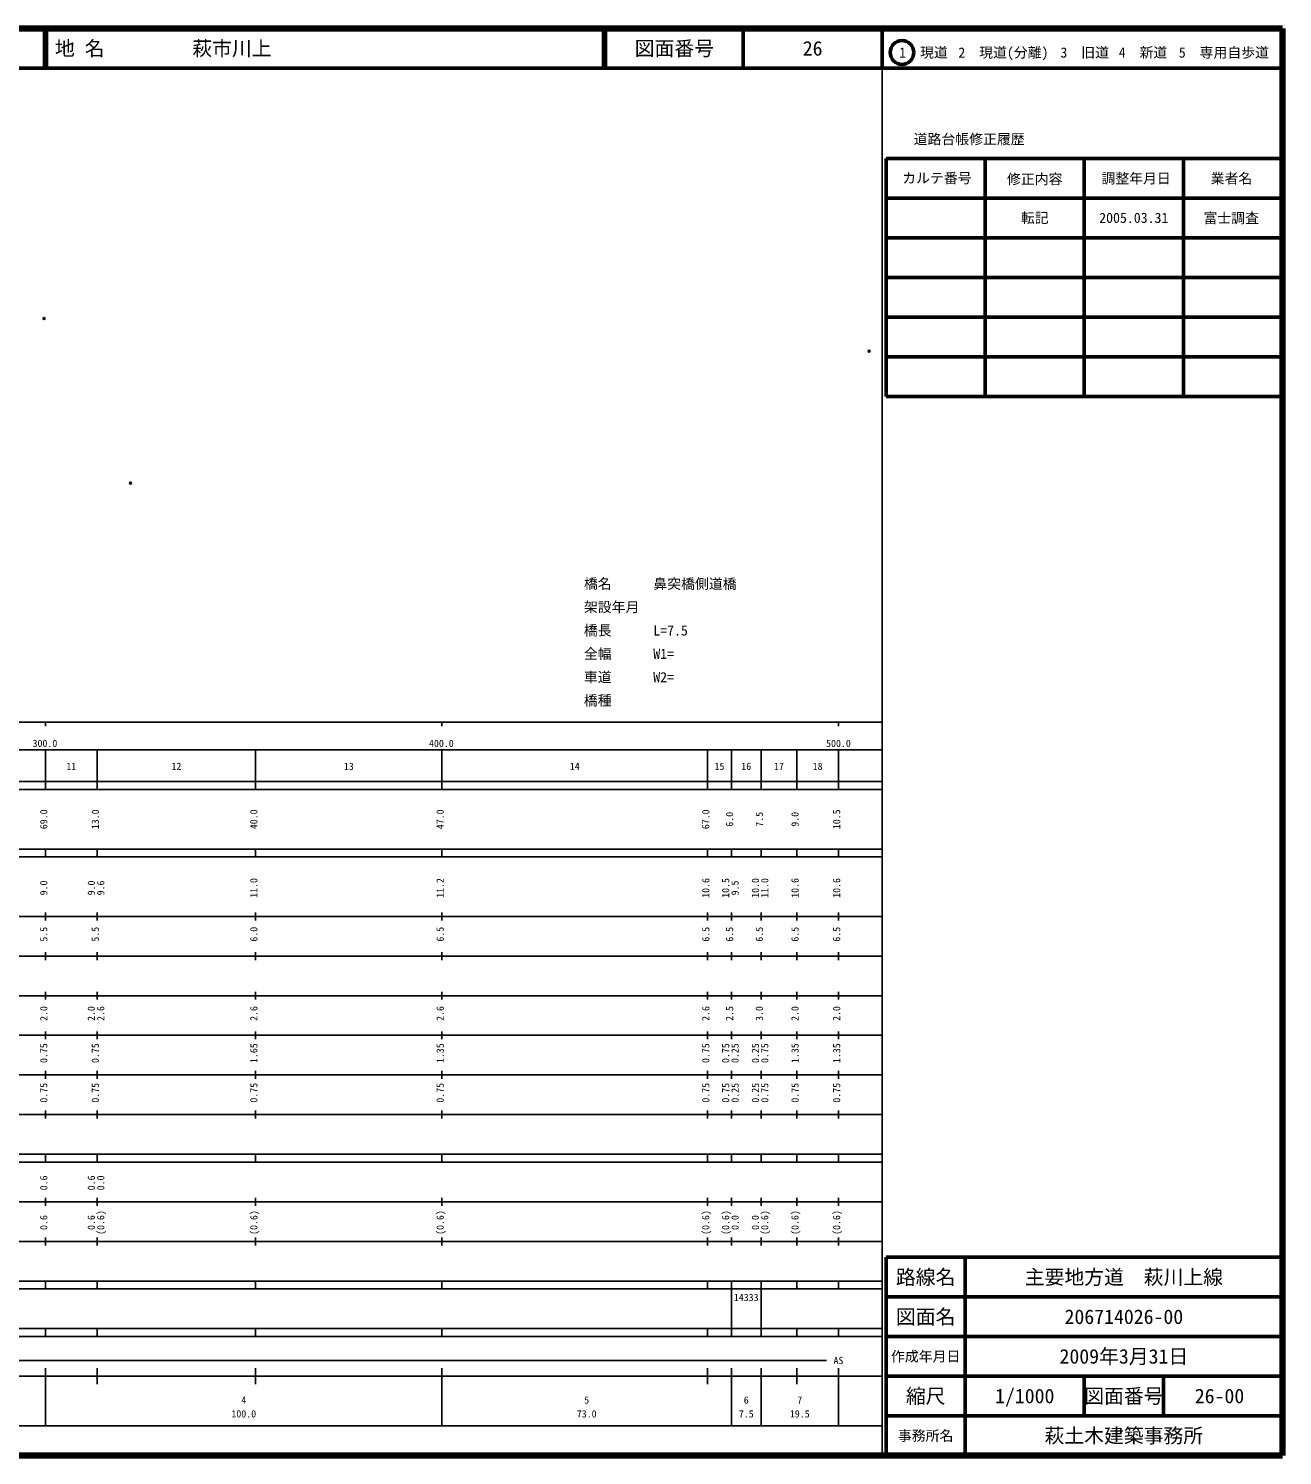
# Model space of a CAD drawing. Units: millimetres on the paper. Extents: x 40 to 680, y 20 to 380.
# Drawn here: x 363.7 to 680, y 20 to 380 of the extents above; entities that cross this region are included whole.
import ezdxf
from ezdxf.enums import TextEntityAlignment as Align

# ---------------------------------------------------------------- set-up
doc = ezdxf.new("R2010")
doc.units = ezdxf.units.MM
doc.header["$PDMODE"] = 32
doc.header["$PDSIZE"] = 0.5
for name, color, linetype in [('M-OTRS', 6, 'Continuous'), ('M-TTL-TXT', 7, 'Continuous'), ('S-STR-HTXT', 7, 'Continuous')]:
    doc.layers.add(name, color=color, linetype=linetype)
for name, color, linetype, lineweight in [('M-TTL', 2, 'Continuous', 140), ('M-TTL-BAND', 7, 'Continuous', 25), ('M-TTL-FRAM', 2, 'Continuous', 50), ('M-TTL-LINE', 7, 'Continuous', 50)]:
    doc.layers.add(name, color=color, linetype=linetype, lineweight=lineweight)
doc.styles.add('ＭＳ ゴシック', font='')
doc.styles.get('ＭＳ ゴシック').set_extended_font_data('MS Gothic')

msp = doc.modelspace()

# ---------------------------------------------------------------- linework, layer by layer
at = {"layer": 'M-OTRS'}
for p in [(367.613, 306.864), (575.725, 298.621), (389.444, 265.313)]:
    msp.add_point(p, dxfattribs=at)
at = {"layer": 'M-TTL'}
for p, q in [((680, 380), (40, 380)), ((680, 20), (680, 380)), ((40, 20), (680, 20))]:
    msp.add_line(p, q, dxfattribs=at)
at = {"layer": 'M-TTL-BAND'}
for p, q in [((579, 20), (579, 370)), ((40, 205), (579, 205)), ((368, 205), (368, 204)), ((468, 205), (468, 204)), ((568, 205), (568, 204)), ((68, 198), (579, 198)), ((368, 188), (368, 198)), ((381, 188), (381, 198)), ((421, 188), (421, 198)), ((468, 188), (468, 198)), ((535, 188), (535, 198)), ((541, 188), (541, 198)), ((548.5, 188), (548.5, 198)), ((557.5, 188), (557.5, 198)), ((568, 188), (568, 198)), ((40, 190), (579, 190)), ((40, 188), (579, 188)), ((40, 173), (579, 173)), ((368, 171), (368, 173)), ((381, 171), (381, 173)), ((421, 171), (421, 173)), ((468, 171), (468, 173)), ((535, 171), (535, 173)), ((541, 171), (541, 173)), ((548.5, 171), (548.5, 173)), ((557.5, 171), (557.5, 173)), ((568, 171), (568, 173)), ((40, 171), (579, 171)), ((40, 156), (579, 156)), ((368, 155), (368, 157)), ((381, 155), (381, 157)), ((421, 155), (421, 157)), ((468, 155), (468, 157)), ((535, 155), (535, 157)), ((541, 155), (541, 157)), ((548.5, 155), (548.5, 157)), ((557.5, 155), (557.5, 157)), ((568, 155), (568, 157)), ((46, 146), (579, 146)), ((368, 145), (368, 147)), ((381, 145), (381, 147)), ((421, 145), (421, 147)), ((468, 145), (468, 147)), ((535, 145), (535, 147)), ((541, 145), (541, 147)), ((548.5, 145), (548.5, 147)), ((557.5, 145), (557.5, 147)), ((568, 145), (568, 147)), ((368, 135), (368, 137)), ((381, 135), (381, 137)), ((421, 135), (421, 137)), ((468, 135), (468, 137)), ((535, 135), (535, 137)), ((541, 135), (541, 137)), ((548.5, 135), (548.5, 137)), ((557.5, 135), (557.5, 137)), ((568, 135), (568, 137)), ((52, 136), (579, 136)), ((46, 126), (579, 126)), ((368, 125), (368, 127)), ((381, 125), (381, 127)), ((421, 125), (421, 127)), ((468, 125), (468, 127)), ((535, 125), (535, 127)), ((541, 125), (541, 127)), ((548.5, 125), (548.5, 127)), ((557.5, 125), (557.5, 127)), ((568, 125), (568, 127)), ((52, 116), (579, 116)), ((368, 115), (368, 117)), ((381, 115), (381, 117)), ((421, 115), (421, 117)), ((468, 115), (468, 117)), ((535, 115), (535, 117)), ((541, 115), (541, 117)), ((548.5, 115), (548.5, 117)), ((557.5, 115), (557.5, 117)), ((568, 115), (568, 117)), ((46, 106), (579, 106)), ((368, 105), (368, 107)), ((381, 105), (381, 107)), ((421, 105), (421, 107)), ((468, 105), (468, 107)), ((535, 105), (535, 107)), ((541, 105), (541, 107)), ((548.5, 105), (548.5, 107)), ((557.5, 105), (557.5, 107)), ((568, 105), (568, 107)), ((40, 96), (579, 96)), ((40, 94), (579, 94)), ((368, 94), (368, 96)), ((381, 94), (381, 96)), ((421, 94), (421, 96)), ((468, 94), (468, 96)), ((535, 94), (535, 96)), ((541, 94), (541, 96)), ((548.5, 94), (548.5, 96)), ((557.5, 94), (557.5, 96)), ((568, 94), (568, 96)), ((49, 84), (579, 84)), ((368, 83), (368, 85)), ((381, 83), (381, 85)), ((421, 83), (421, 85)), ((468, 83), (468, 85)), ((535, 83), (535, 85)), ((541, 83), (541, 85)), ((548.5, 83), (548.5, 85)), ((557.5, 83), (557.5, 85)), ((568, 83), (568, 85)), ((40, 74), (579, 74)), ((368, 73), (368, 75)), ((381, 73), (381, 75)), ((421, 73), (421, 75)), ((468, 73), (468, 75)), ((535, 73), (535, 75)), ((541, 73), (541, 75)), ((548.5, 73), (548.5, 75)), ((557.5, 73), (557.5, 75)), ((568, 73), (568, 75)), ((40, 64), (579, 64)), ((40, 62), (579, 62)), ((368, 62), (368, 64)), ((381, 62), (381, 64)), ((421, 62), (421, 64)), ((468, 62), (468, 64)), ((535, 62), (535, 64)), ((541, 62), (541, 64)), ((541, 52), (541, 62)), ((548.5, 62), (548.5, 64)), ((548.5, 52), (548.5, 62)), ((557.5, 62), (557.5, 64)), ((568, 62), (568, 64)), ((40, 52), (579, 52)), ((368, 50), (368, 52)), ((381, 50), (381, 52)), ((421, 50), (421, 52)), ((468, 50), (468, 52)), ((535, 50), (535, 52)), ((541, 50), (541, 52)), ((548.5, 50), (548.5, 52)), ((557.5, 50), (557.5, 52)), ((568, 50), (568, 52)), ((40, 50), (579, 50)), ((71, 44), (565, 44)), ((40, 40), (579, 40)), ((368, 27.5), (368, 42)), ((381, 38), (381, 42)), ((421, 38), (421, 42)), ((468, 27.5), (468, 42)), ((535, 38), (535, 42)), ((541, 27.5), (541, 42)), ((548.5, 27.5), (548.5, 42)), ((557.5, 38), (557.5, 42)), ((568, 27.5), (568, 42)), ((68, 27.5), (579, 27.5))]:
    msp.add_line(p, q, dxfattribs=at)
at = {"layer": 'M-TTL-FRAM'}
for p, q in [((580, 347.197), (580, 287.197)), ((580, 347.197), (680, 347.197)), ((580, 287.197), (680, 287.197)), ((680, 70), (580, 70)), ((580, 70), (580, 20))]:
    msp.add_line(p, q, dxfattribs=at)
at = {"layer": 'M-TTL-LINE'}
for p, q in [((367.75, 380), (367.75, 370)), ((368.25, 380), (368.25, 370)), ((508.747, 380), (508.747, 370)), ((509.247, 380), (509.247, 370)), ((543.997, 380), (543.997, 370)), ((579, 380), (579, 370)), ((40, 370), (680, 370)), ((605, 347.197), (605, 287.197)), ((630, 347.197), (630, 287.197)), ((655, 347.197), (655, 287.197)), ((580, 337.197), (680, 337.197)), ((580, 327.197), (680, 327.197)), ((580, 317.197), (680, 317.197)), ((580, 307.197), (680, 307.197)), ((580, 297.197), (680, 297.197)), ((600, 70), (600, 20)), ((680, 60), (580, 60)), ((680, 50), (580, 50)), ((680, 40), (580, 40)), ((630, 40), (630, 30)), ((650, 40), (650, 30)), ((680, 30), (580, 30))]:
    msp.add_line(p, q, dxfattribs=at)
msp.add_circle((584.031, 373.958), 3, dxfattribs=at)

# ---------------------------------------------------------------- texts
at = {"layer": 'M-TTL-BAND', "style": 'ＭＳ ゴシック'}
for s, p in [('300.0', (367.844, 198.195)), ('400.0', (467.844, 198.195)), ('500.0', (568, 198.195)), ('11', (374.5, 192.405)), ('12', (401, 192.405)), ('13', (444.5, 192.405)), ('14', (501.5, 192.405)), ('15', (538, 192.405)), ('16', (544.75, 192.405)), ('17', (553, 192.405)), ('18', (562.75, 192.405)), ('AS', (568, 42.5)), ('4', (418, 32.523)), ('5', (504.5, 32.523)), ('6', (544.75, 32.523)), ('7', (558.25, 32.523)), ('100.0', (418, 29.033)), ('73.0', (504.5, 29.033)), ('7.5', (544.75, 29.033)), ('19.5', (558.25, 29.033))]:
    msp.add_text(s, height=1.833, dxfattribs=at).set_placement(p, align=Align.BOTTOM_CENTER)
for s, p in [('69.0', (369, 180.5)), ('13.0', (382, 180.5)), ('40.0', (422, 180.5)), ('47.0', (469, 180.5)), ('67.0', (536, 180.5)), ('6.0', (542, 180.5)), ('7.5', (549.5, 180.5)), ('9.0', (558.5, 180.5)), ('10.5', (569, 180.5)), ('9.0', (369, 163.174)), ('9.0', (381, 163.174)), ('9.6', (383.37, 163.174)), ('11.0', (422, 163.174)), ('11.2', (469, 163.174)), ('10.6', (536, 163.174)), ('10.5', (541, 163.174)), ('9.5', (543.37, 163.174)), ('10.0', (548.5, 163.174)), ('11.0', (550.87, 163.174)), ('10.6', (558.5, 163.174)), ('10.6', (569, 163.174)), ('5.5', (369, 151.5)), ('5.5', (382, 151.5)), ('6.0', (422, 151.5)), ('6.5', (469, 151.5)), ('6.5', (536, 151.5)), ('6.5', (542, 151.5)), ('6.5', (549.5, 151.5)), ('6.5', (558.5, 151.5)), ('6.5', (569, 151.5)), ('2.0', (369, 131.5)), ('2.0', (381, 131.5)), ('2.6', (383.37, 131.5)), ('2.6', (422, 131.5)), ('2.6', (469, 131.5)), ('2.6', (536, 131.5)), ('2.5', (542, 131.5)), ('3.0', (549.5, 131.5)), ('2.0', (558.5, 131.5)), ('2.0', (569, 131.5)), ('0.75', (369, 121.5)), ('0.75', (382, 121.5)), ('1.65', (422, 121.5)), ('1.35', (469, 121.5)), ('0.75', (536, 121.5)), ('0.75', (541, 121.5)), ('0.25', (543.37, 121.5)), ('0.25', (548.5, 121.5)), ('0.75', (550.87, 121.5)), ('1.35', (558.5, 121.5)), ('1.35', (569, 121.5)), ('0.75', (369, 111.5)), ('0.75', (382, 111.5)), ('0.75', (422, 111.5)), ('0.75', (469, 111.5)), ('0.75', (536, 111.5)), ('0.75', (541, 111.5)), ('0.25', (543.37, 111.5)), ('0.25', (548.5, 111.5)), ('0.75', (550.87, 111.5)), ('0.75', (558.5, 111.5)), ('0.75', (569, 111.5)), ('0.6', (369, 88.764)), ('0.6', (381, 88.764)), ('0.0', (383.37, 88.764)), ('0.6', (369, 78.764)), ('0.6', (381, 78.764)), ('(0.6)', (383.37, 78.764)), ('(0.6)', (422, 78.764)), ('(0.6)', (469, 78.764)), ('(0.6)', (536, 78.764)), ('(0.6)', (541, 78.764)), ('0.0', (543.37, 78.764)), ('0.0', (548.5, 78.764)), ('(0.6)', (550.87, 78.764)), ('(0.6)', (558.5, 78.764)), ('(0.6)', (569, 78.764))]:
    msp.add_text(s, height=1.833, rotation=90, dxfattribs=at).set_placement(p, align=Align.BOTTOM_CENTER)
msp.add_text('14333', height=1.833, dxfattribs=at).set_placement((541.625, 58.405), align=Align.BOTTOM_LEFT)
at = {"layer": 'M-TTL-TXT', "style": 'ＭＳ ゴシック'}
for s, p in [('地 名', (370.38, 375)), ('萩市川上', (405.024, 375))]:
    msp.add_text(s, height=3.666, dxfattribs=at).set_placement(p, align=Align.MIDDLE_LEFT)
for s, height, p in [('図面番号', 3.666, (526.622, 375)), ('26', 3.666, (561.497, 375)), ('1\u3000現道', 2.566, (589.448, 373.958)), ('2\u3000現道(分離)', 2.566, (609.619, 373.958)), ('3\u3000旧道', 2.566, (630.121, 373.958)), ('4\u3000新道', 2.566, (644.824, 373.958)), ('5\u3000専用自歩道', 2.566, (665.228, 373.958)), ('道路台帳修正履歴', 2.566, (600.968, 352.113)), ('カルテ番号', 2.566, (592.839, 342.277)), ('修正内容', 2.566, (617.509, 342.023)), ('調整年月日', 2.566, (643.089, 342.197)), ('業者名', 2.566, (667.134, 342.197)), ('転記', 2.566, (617.5, 332.245)), ('2005.03.31', 2.566, (642.5, 332.245)), ('富士調査', 2.566, (667.077, 332.189)), ('路線名', 3.666, (590, 65)), ('路線名', 3.666, (590, 65)), ('主要地方道\u3000萩川上線', 3.666, (640, 65)), ('図面名', 3.666, (590, 55)), ('図面名', 3.666, (590, 55)), ('206714026-00', 3.666, (640, 55)), ('2009年3月31日', 3.666, (640, 45)), ('作成年月日', 2.566, (590, 45)), ('作成年月日', 2.566, (590, 45)), ('縮尺', 3.666, (590, 35)), ('縮尺', 3.666, (590, 35)), ('1/1000', 3.666, (615, 35)), ('図面番号', 3.666, (640, 35)), ('図面番号', 3.666, (640, 35)), ('26-00', 3.666, (664.125, 35)), ('事務所名', 2.566, (590, 25)), ('事務所名', 2.566, (590, 25)), ('萩土木建築事務所', 3.666, (640, 25))]:
    msp.add_text(s, height=height, dxfattribs=at).set_placement(p, align=Align.MIDDLE_CENTER)
at = {"layer": 'S-STR-HTXT', "style": 'ＭＳ ゴシック'}
for s, p in [('橋名\u3000\u3000\u3000鼻突橋側道橋', (503.804, 237.896)), ('架設年月\u3000\u3000', (503.799, 232.005)), ('橋長\u3000\u3000\u3000L=7.5', (503.793, 226.113)), ('全幅\u3000\u3000\u3000W1=\u3000', (503.788, 220.222)), ('車道\u3000\u3000\u3000W2=\u3000', (503.783, 214.331)), ('橋種\u3000\u3000\u3000\u3000', (503.778, 208.44))]:
    msp.add_text(s, height=2.566, rotation=359.95, dxfattribs=at).set_placement(p, align=Align.BOTTOM_LEFT)

doc.saveas('drawing.dxf')
